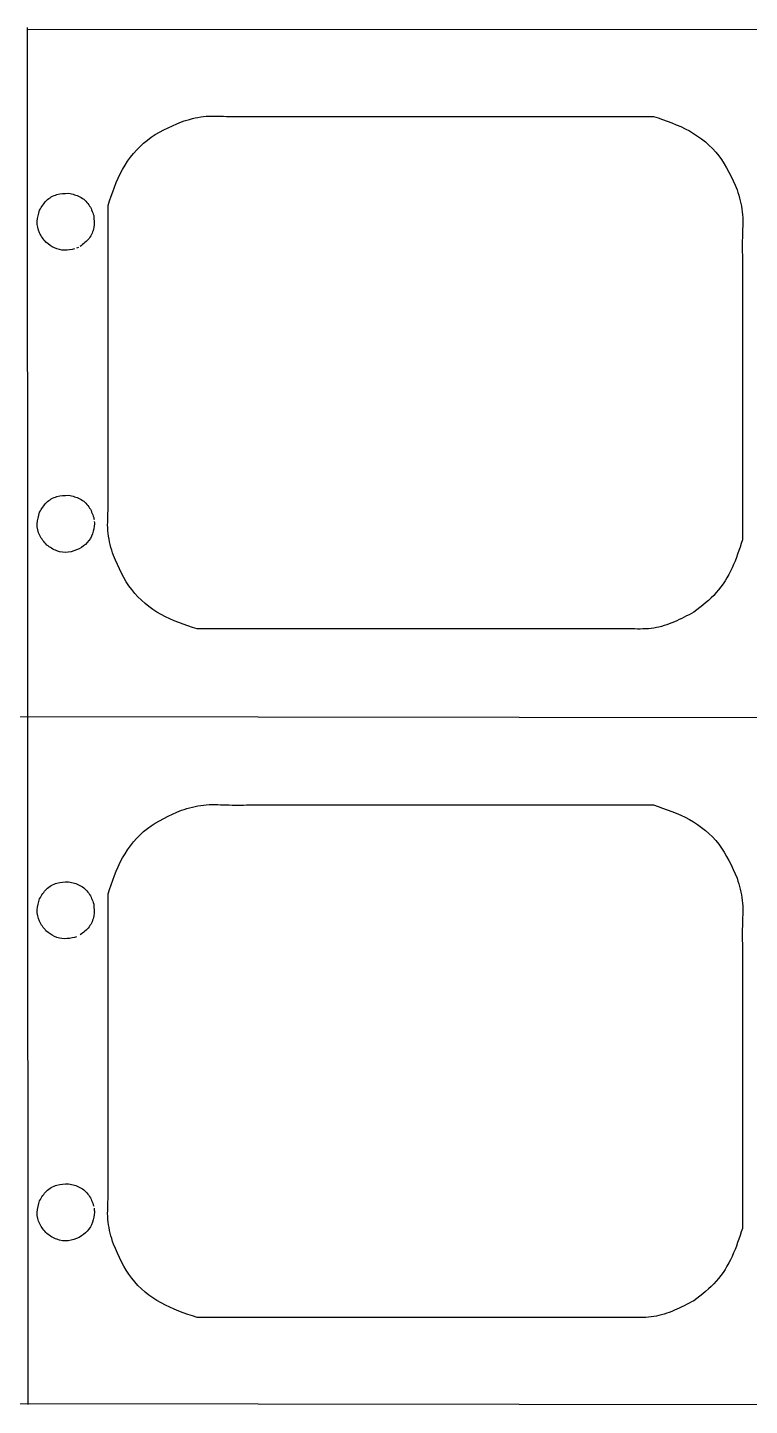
# Model space of a CAD drawing. Extents: x -294 to 81, y 57 to 274.
# Drawn here: x -168.9 to -55.3, y 57 to 273.7 of the extents above; entities that cross this region are included whole.
import ezdxf

# ---------------------------------------------------------------- set-up
doc = ezdxf.new("R2010")
doc.units = 0
doc.layers.add('LAYER_1', color=7, linetype='CONTINUOUS')

msp = doc.modelspace()

# ---------------------------------------------------------------- linework, layer by layer
at = {"layer": 'LAYER_1', "color": 7}
for p, q in [((-168.967805, 273.747787), (-168.826694, 57.183335)), ((81.455542, 273.324442), (-168.826694, 273.465553)), ((-161.486094, 238.935752), (-161.486094, 238.935752)), ((-158.376682, 195.715567), (-158.376682, 195.715567)), ((-64.061385, 181.799866), (-64.061385, 181.799866)), ((81.455542, 165.042222), (-293.967803, 165.465561)), ((-161.486094, 130.653532), (-161.486094, 130.653532)), ((-158.376682, 87.433346), (-158.376682, 87.433346)), ((-64.061385, 73.517646), (-64.061385, 73.517646)), ((-293.967803, 57.465557), (81.455542, 57.042212))]:
    msp.add_line(p, q, dxfattribs=at)
for points in [[(-150.045115, 256.050586), (-148.443673, 257.2802), (-146.568899, 258.103936), (-144.694125, 258.927672)], [(-144.694125, 258.927672), (-143.544098, 259.275291), (-142.394071, 259.622909), (-141.21822, 259.756528)], [(-141.21822, 259.756528), (-140.029867, 259.891568), (-138.815098, 259.808036), (-137.606933, 259.773404)], [(-137.606933, 259.773404), (-136.397667, 259.738736), (-135.194977, 259.753056), (-133.992315, 259.767365)], [(-133.992315, 259.767354), (-126.929309, 259.767354), (-119.866311, 259.767354), (-112.803308, 259.767354)], [(-112.803308, 259.767354), (-105.740304, 259.767354), (-98.677301, 259.767354), (-91.614298, 259.767354)], [(-91.614298, 259.767354), (-84.551294, 259.767354), (-77.488291, 259.767354), (-70.425287, 259.767354)], [(-70.425287, 259.767354), (-68.490315, 259.122668), (-66.555346, 258.477979), (-64.768236, 257.487136)], [(-153.947853, 251.424405), (-152.964619, 253.197807), (-151.640517, 254.825609), (-150.045115, 256.050586)], [(-64.768236, 257.487136), (-62.994834, 256.503891), (-61.367032, 255.179781), (-60.142055, 253.584381)], [(-60.142055, 253.584381), (-58.912441, 251.982945), (-58.088705, 250.108163), (-57.264969, 248.233383)], [(-156.228096, 245.767353), (-155.583388, 247.702323), (-154.938707, 249.637295), (-153.947853, 251.424405)], [(-165.905101, 246.539525), (-165.459529, 246.976692), (-164.890343, 247.309602), (-164.290903, 247.48382)], [(-164.290903, 247.48382), (-163.691604, 247.658002), (-163.062079, 247.673564), (-162.432526, 247.689126)], [(-162.432526, 247.689126), (-161.818467, 247.550253), (-161.204379, 247.41138), (-160.651196, 247.122869)], [(-160.651196, 247.122869), (-160.09773, 246.834218), (-159.605224, 246.39578), (-159.25428, 245.879528)], [(-57.264969, 248.233383), (-56.91735, 247.083367), (-56.569731, 245.933348), (-56.436113, 244.757486)], [(-167.373221, 243.248622), (-167.346974, 243.852783), (-167.170529, 244.436577), (-166.994112, 245.02037)], [(-166.994112, 245.02037), (-166.672294, 245.561472), (-166.350448, 246.102577), (-165.905101, 246.539525)], [(-159.25428, 245.879528), (-158.903422, 245.363392), (-158.694097, 244.769472), (-158.484745, 244.175555)], [(-156.228096, 230.978071), (-156.228096, 235.907833), (-156.228096, 240.837592), (-156.228096, 245.767353)], [(-167.021064, 241.471025), (-167.275657, 242.01973), (-167.399524, 242.644364), (-167.373221, 243.248622)], [(-158.484745, 244.175555), (-158.427087, 243.548624), (-158.369401, 242.921693), (-158.472892, 242.306428)], [(-56.436113, 244.757486), (-56.301073, 243.56913), (-56.384602, 242.354375), (-56.419236, 241.146207)], [(-165.996343, 239.977291), (-166.381436, 240.449914), (-166.766556, 240.922535), (-167.021064, 241.471025)], [(-159.223744, 240.593681), (-159.606183, 240.100498), (-160.106337, 239.717861), (-160.606492, 239.335224)], [(-158.472892, 242.306428), (-158.576411, 241.690859), (-158.841192, 241.086972), (-159.223744, 240.593681)], [(-56.419236, 241.146207), (-56.453905, 239.936933), (-56.439585, 238.73426), (-56.425276, 237.531587)], [(-164.654066, 239.084675), (-165.140984, 239.312996), (-165.568664, 239.645143), (-165.996343, 239.977291)], [(-163.084375, 238.724464), (-163.621951, 238.732084), (-164.167572, 238.856566), (-164.654066, 239.084675)], [(-161.486094, 238.935752), (-162.016163, 238.82629), (-162.546233, 238.71683), (-163.084375, 238.724464)], [(-160.889758, 239.18091), (-160.985629, 239.132148), (-161.083617, 239.087399), (-161.183354, 239.047208)], [(-56.425287, 237.531587), (-56.425287, 232.601828), (-56.425287, 227.672066), (-56.425287, 222.742307)], [(-156.228096, 216.188788), (-156.228096, 221.11855), (-156.228096, 226.048309), (-156.228096, 230.978071)], [(-56.425287, 222.742307), (-56.425287, 217.812545), (-56.425287, 212.882783), (-56.425287, 207.953024)], [(-156.228096, 201.399508), (-156.228096, 206.32927), (-156.228096, 211.259029), (-156.228096, 216.188788)], [(-56.425287, 207.953024), (-56.425287, 203.023262), (-56.425287, 198.093503), (-56.425287, 193.163742)], [(-165.905101, 199.03956), (-165.459529, 199.476742), (-164.890371, 199.80968), (-164.290931, 199.983915)], [(-164.290931, 199.983915), (-163.691632, 200.158111), (-163.062079, 200.173673), (-162.432526, 200.189238)], [(-162.432526, 200.189238), (-161.818439, 200.050351), (-161.204379, 199.911466), (-160.651196, 199.622939)], [(-160.651196, 199.622939), (-160.09773, 199.334271), (-159.605224, 198.895813), (-159.254309, 198.37955)], [(-156.234192, 197.784888), (-156.199535, 198.994162), (-156.213872, 200.196835), (-156.228265, 201.399508)], [(-167.373108, 195.689523), (-167.353635, 196.313313), (-167.173859, 196.916843), (-166.994112, 197.520375)], [(-166.994112, 197.520375), (-166.672266, 198.061485), (-166.350448, 198.602593), (-165.905101, 199.03956)], [(-159.254309, 198.37955), (-158.90345, 197.863402), (-158.694097, 197.269482), (-158.484745, 196.675563)], [(-156.217259, 194.173612), (-156.352302, 195.361968), (-156.268764, 196.576723), (-156.234192, 197.784888)], [(-166.973848, 193.862563), (-167.251922, 194.421403), (-167.392638, 195.065598), (-167.373108, 195.689523)], [(-158.376682, 195.715567), (-158.436372, 195.177629), (-158.49609, 194.639691), (-158.669629, 194.130257)], [(-158.484745, 196.675563), (-158.463578, 196.570119), (-158.442299, 196.464678), (-158.425563, 196.358444)], [(-158.389128, 196.037913), (-158.38179, 195.930634), (-158.37925, 195.823102), (-158.37671, 195.715567)], [(-165.865562, 192.357419), (-166.280739, 192.830711), (-166.695888, 193.304), (-166.973848, 193.862563)], [(-158.669629, 194.130257), (-158.842998, 193.621359), (-159.129961, 193.140907), (-159.497245, 192.748728)], [(-155.3884, 190.697718), (-155.736013, 191.847734), (-156.083627, 192.99775), (-156.217259, 194.173612)], [(-56.425287, 193.163742), (-56.905082, 191.678158), (-57.384877, 190.192574), (-58.041052, 188.770069)], [(-164.297648, 191.449377), (-164.864124, 191.661075), (-165.364843, 192.009247), (-165.865562, 192.357419)], [(-162.498199, 191.234998), (-163.09874, 191.162425), (-163.731087, 191.237538), (-164.297648, 191.449377)], [(-160.760895, 191.747991), (-161.329404, 191.527767), (-161.897912, 191.307546), (-162.498199, 191.234998)], [(-159.497245, 192.748728), (-159.86484, 192.356191), (-160.312868, 192.052091), (-160.760895, 191.747991)], [(-152.511314, 185.346728), (-153.740928, 186.948161), (-154.56465, 188.822938), (-155.3884, 190.697718)], [(-58.041052, 188.770069), (-58.689364, 187.364614), (-59.509852, 186.020734), (-60.534403, 184.874412)], [(-147.885127, 181.443978), (-149.658527, 182.427224), (-151.286329, 183.751331), (-152.511314, 185.346728)], [(-60.534403, 184.874412), (-61.570847, 183.714784), (-62.816116, 182.757325), (-64.061385, 181.799866)], [(-142.228096, 179.163741), (-144.16304, 179.808436), (-146.098012, 180.45313), (-147.885127, 181.443978)], [(-67.126358, 180.282705), (-68.170583, 179.837338), (-69.260537, 179.475764), (-70.374445, 179.303154)], [(-64.061385, 181.799866), (-65.067553, 181.265764), (-66.07372, 180.731661), (-67.126358, 180.282705)], [(-119.40908, 179.163741), (-127.015415, 179.163741), (-134.621755, 179.163741), (-142.228096, 179.163741)], [(-96.590073, 179.163741), (-104.196408, 179.163741), (-111.802745, 179.163741), (-119.40908, 179.163741)], [(-73.771069, 179.163741), (-81.377403, 179.163741), (-88.983738, 179.163741), (-96.590073, 179.163741)], [(-70.374445, 179.303154), (-71.49062, 179.130194), (-72.630846, 179.146966), (-73.771069, 179.163741)], [(-150.045115, 147.768365), (-148.443673, 148.997979), (-146.568899, 149.821715), (-144.694125, 150.645451)], [(-144.694125, 150.645451), (-143.544098, 150.99307), (-142.394071, 151.340689), (-141.21822, 151.474307)], [(-141.21822, 151.474307), (-140.029867, 151.609347), (-138.815098, 151.525815), (-137.606933, 151.491184)], [(-137.606933, 151.491184), (-136.397667, 151.456516), (-135.194977, 151.470835), (-133.992315, 151.485144)], [(-133.992315, 151.485133), (-126.929309, 151.485133), (-119.866311, 151.485133), (-112.803308, 151.485133)], [(-112.803308, 151.485133), (-105.740304, 151.485133), (-98.677301, 151.485133), (-91.614298, 151.485133)], [(-91.614298, 151.485133), (-84.551294, 151.485133), (-77.488291, 151.485133), (-70.425287, 151.485133)], [(-70.425287, 151.485133), (-68.490315, 150.840447), (-66.555346, 150.195758), (-64.768236, 149.204916)], [(-153.947853, 143.142184), (-152.964619, 144.915587), (-151.640517, 146.543388), (-150.045115, 147.768365)], [(-64.768236, 149.204916), (-62.994834, 148.22167), (-61.367032, 146.89756), (-60.142055, 145.30216)], [(-60.142055, 145.30216), (-58.912441, 143.700724), (-58.088705, 141.825942), (-57.264969, 139.951162)], [(-156.228096, 137.485133), (-155.583388, 139.420102), (-154.938707, 141.355074), (-153.947853, 143.142184)], [(-165.905101, 138.257304), (-165.459529, 138.694472), (-164.890343, 139.027381), (-164.290903, 139.2016)], [(-164.290903, 139.2016), (-163.691604, 139.375782), (-163.062079, 139.391343), (-162.432526, 139.406905)], [(-162.432526, 139.406905), (-161.818467, 139.268032), (-161.204379, 139.129159), (-160.651196, 138.840649)], [(-160.651196, 138.840649), (-160.09773, 138.551998), (-159.605224, 138.11356), (-159.25428, 137.597307)], [(-57.264969, 139.951162), (-56.91735, 138.801146), (-56.569731, 137.651127), (-56.436113, 136.475265)], [(-167.373221, 134.966401), (-167.346974, 135.570562), (-167.170529, 136.154356), (-166.994112, 136.73815)], [(-166.994112, 136.73815), (-166.672294, 137.279252), (-166.350448, 137.820356), (-165.905101, 138.257304)], [(-159.25428, 137.597307), (-158.903422, 137.081171), (-158.694097, 136.487251), (-158.484745, 135.893334)], [(-156.228096, 122.69585), (-156.228096, 127.625612), (-156.228096, 132.555371), (-156.228096, 137.485133)], [(-167.021064, 133.188804), (-167.275657, 133.737509), (-167.399524, 134.362143), (-167.373221, 134.966401)], [(-158.484745, 135.893334), (-158.427087, 135.266403), (-158.369401, 134.639472), (-158.472892, 134.024208)], [(-56.436113, 136.475265), (-56.301073, 135.286909), (-56.384602, 134.072154), (-56.419236, 132.863986)], [(-165.996343, 131.69507), (-166.381436, 132.167693), (-166.766556, 132.640314), (-167.021064, 133.188804)], [(-159.223744, 132.31146), (-159.606183, 131.818277), (-160.106337, 131.43564), (-160.606492, 131.053003)], [(-158.472892, 134.024208), (-158.576411, 133.408639), (-158.841192, 132.804751), (-159.223744, 132.31146)], [(-56.419236, 132.863986), (-56.453905, 131.654712), (-56.439585, 130.452039), (-56.425276, 129.249366)], [(-164.654066, 130.802455), (-165.140984, 131.030775), (-165.568664, 131.362923), (-165.996343, 131.69507)], [(-163.084375, 130.442243), (-163.621951, 130.449863), (-164.167572, 130.574346), (-164.654066, 130.802455)], [(-161.486094, 130.653532), (-162.016163, 130.544069), (-162.546233, 130.434609), (-163.084375, 130.442243)], [(-161.183354, 130.764987), (-161.283091, 130.724798), (-161.384578, 130.689165), (-161.486094, 130.653532)], [(-56.425287, 129.249366), (-56.425287, 124.319607), (-56.425287, 119.389845), (-56.425287, 114.460086)], [(-156.228096, 107.906567), (-156.228096, 112.836329), (-156.228096, 117.766088), (-156.228096, 122.69585)], [(-56.425287, 114.460086), (-56.425287, 109.530324), (-56.425287, 104.600563), (-56.425287, 99.670804)], [(-156.228096, 93.117288), (-156.228096, 98.047049), (-156.228096, 102.976808), (-156.228096, 107.906567)], [(-56.425287, 99.670804), (-56.425287, 94.741042), (-56.425287, 89.811283), (-56.425287, 84.881521)], [(-165.905101, 90.75734), (-165.459529, 91.194522), (-164.890371, 91.527459), (-164.290931, 91.701695)], [(-164.290931, 91.701695), (-163.691632, 91.875891), (-163.062079, 91.891452), (-162.432526, 91.907017)], [(-162.432526, 91.907017), (-161.818439, 91.76813), (-161.204379, 91.629245), (-160.651196, 91.340718)], [(-160.651196, 91.340718), (-160.09773, 91.05205), (-159.605224, 90.613593), (-159.254309, 90.097329)], [(-156.234192, 89.502667), (-156.199535, 90.711941), (-156.213872, 91.914614), (-156.228265, 93.117288)], [(-167.373108, 87.407303), (-167.353635, 88.031093), (-167.173859, 88.634622), (-166.994112, 89.238154)], [(-166.994112, 89.238154), (-166.672266, 89.779265), (-166.350448, 90.320372), (-165.905101, 90.75734)], [(-159.254309, 90.097329), (-158.90345, 89.581181), (-158.694097, 88.987262), (-158.484745, 88.393342)], [(-156.217259, 85.891391), (-156.352302, 87.079747), (-156.268764, 88.294502), (-156.234192, 89.502667)], [(-166.973848, 85.580343), (-167.251922, 86.139182), (-167.392638, 86.783377), (-167.373108, 87.407303)], [(-158.376682, 87.433346), (-158.436372, 86.895408), (-158.49609, 86.35747), (-158.669629, 85.848036)], [(-158.425563, 88.076223), (-158.408912, 87.969992), (-158.396522, 87.86297), (-158.389128, 87.755692)], [(-158.389128, 87.755692), (-158.38179, 87.648414), (-158.37925, 87.540881), (-158.37671, 87.433346)], [(-165.865562, 84.075198), (-166.280739, 84.54849), (-166.695888, 85.02178), (-166.973848, 85.580343)], [(-158.669629, 85.848036), (-158.842998, 85.339139), (-159.129961, 84.858686), (-159.497245, 84.466508)], [(-155.3884, 82.415497), (-155.736013, 83.565513), (-156.083627, 84.715529), (-156.217259, 85.891391)], [(-56.425287, 84.881521), (-56.905082, 83.395937), (-57.384877, 81.910353), (-58.041052, 80.487849)], [(-164.297648, 83.167156), (-164.864124, 83.378854), (-165.364843, 83.727026), (-165.865562, 84.075198)], [(-162.498199, 82.952778), (-163.09874, 82.880204), (-163.731087, 82.955318), (-164.297648, 83.167156)], [(-160.760895, 83.46577), (-161.329404, 83.245546), (-161.897912, 83.025326), (-162.498199, 82.952778)], [(-159.497245, 84.466508), (-159.86484, 84.07397), (-160.312868, 83.76987), (-160.760895, 83.46577)], [(-152.511314, 77.064507), (-153.740928, 78.665941), (-154.56465, 80.540717), (-155.3884, 82.415497)], [(-58.041052, 80.487849), (-58.689364, 79.082393), (-59.509852, 77.738513), (-60.534403, 76.592191)], [(-147.885127, 73.161758), (-149.658527, 74.145003), (-151.286329, 75.469111), (-152.511314, 77.064507)], [(-60.534403, 76.592191), (-61.570847, 75.432563), (-62.816116, 74.475104), (-64.061385, 73.517646)], [(-142.228096, 70.881521), (-144.16304, 71.526215), (-146.098012, 72.170909), (-147.885127, 73.161758)], [(-67.126358, 72.000484), (-68.170583, 71.555117), (-69.260537, 71.193543), (-70.374445, 71.020933)], [(-64.061385, 73.517646), (-65.067553, 72.983543), (-66.07372, 72.44944), (-67.126358, 72.000484)], [(-119.40908, 70.881521), (-127.015415, 70.881521), (-134.621755, 70.881521), (-142.228096, 70.881521)], [(-96.590073, 70.881521), (-104.196408, 70.881521), (-111.802745, 70.881521), (-119.40908, 70.881521)], [(-73.771069, 70.881521), (-81.377403, 70.881521), (-88.983738, 70.881521), (-96.590073, 70.881521)], [(-70.374445, 71.020933), (-71.49062, 70.847973), (-72.630846, 70.864745), (-73.771069, 70.881521)]]:
    msp.add_open_spline(points, degree=3, dxfattribs=at)

doc.saveas('drawing.dxf')
